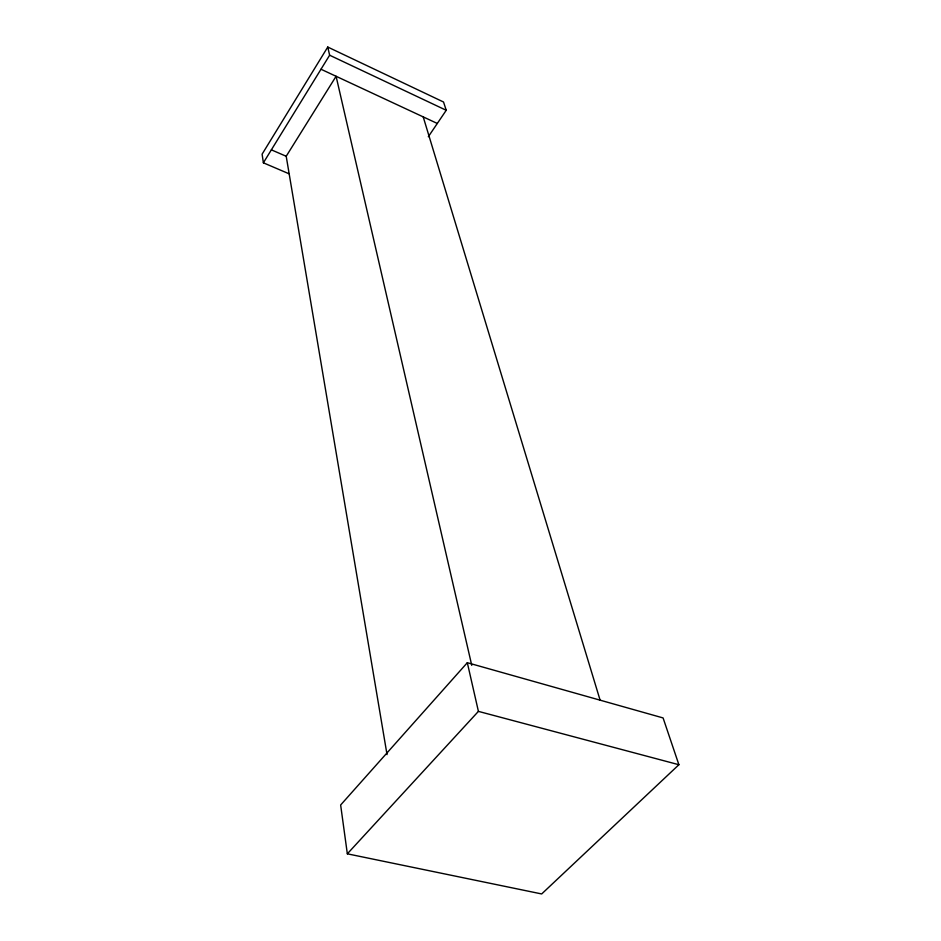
<?xml version="1.0" encoding="UTF-8"?>
<svg xmlns="http://www.w3.org/2000/svg" width="941" height="941" viewBox="0 0 941 941"><rect width="100%" height="100%" fill="white"/><g stroke="black" fill="none" stroke-linecap="round" stroke-linejoin="round"><path stroke-width="1.41" d="M428.32 136.716L446.234 110.285L443.529 102.004L327.762 47.05L262.104 154.171L263.374 162.817L288.899 173.72M263.374 162.817L329.632 55.213L327.762 47.05M387.033 754.611L286.205 156.265L336.09 76.28L471.759 665.358M467.324 662.699L340.642 805.002L347.335 853.816L541.675 893.95L678.896 764.727L663.087 717.936L467.324 662.699L478.416 711.372L347.335 853.816M478.416 711.372L678.896 764.727M271.361 149.842L286.205 156.265M320.999 69.246L437.306 123.459M329.632 55.213L446.234 110.285M423.215 116.896L600.052 699.998"/></g></svg>
